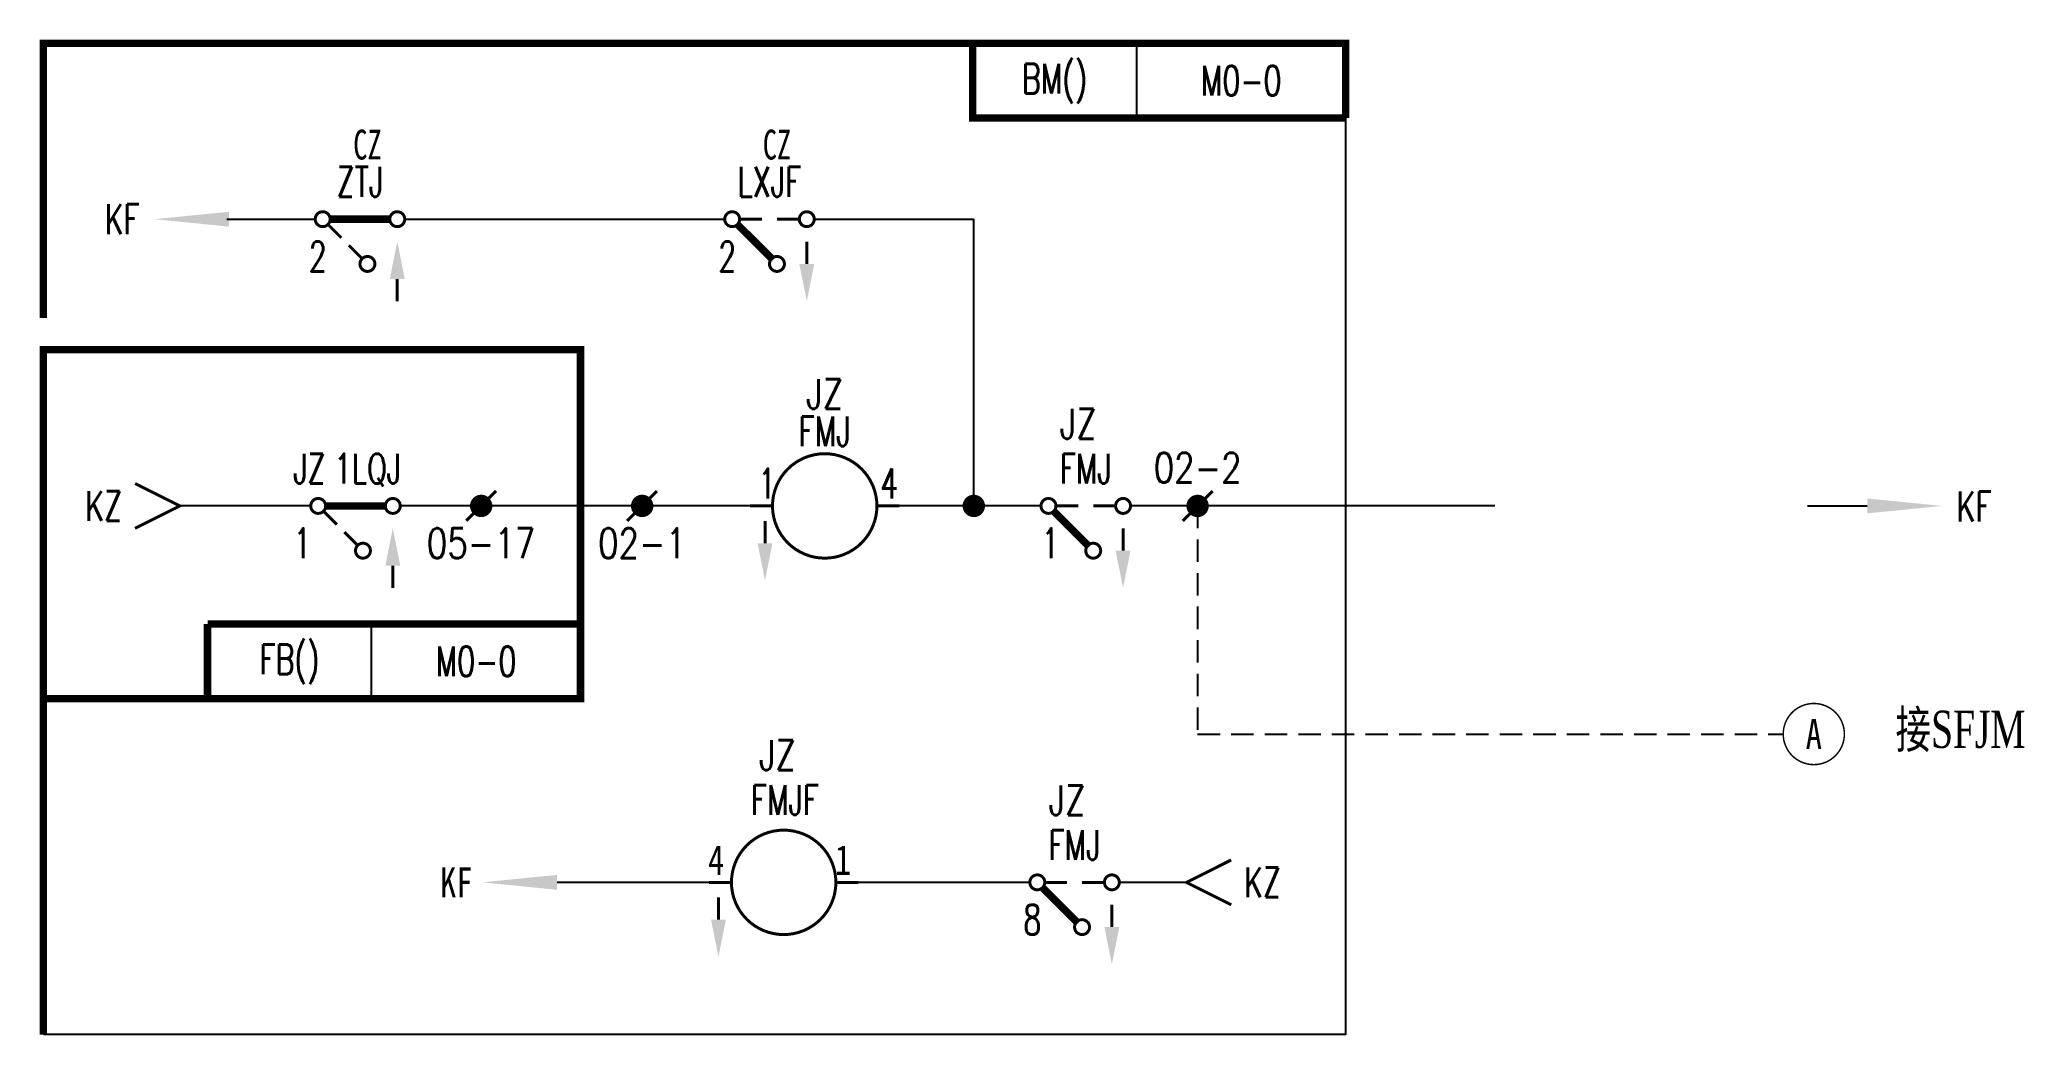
# Model space of a CAD drawing. Header units: millimetres. Extents: x -88 to 45, y -67 to 0.
import ezdxf
from ezdxf.enums import TextEntityAlignment as Align

# ---------------------------------------------------------------- set-up
doc = ezdxf.new("R2010")
doc.units = ezdxf.units.MM
doc.linetypes.add('DASHEDX2', pattern=[1.5, 1, -0.5])
doc.layers.add('tie', color=7, linetype='Continuous')
doc.styles.add('CHINESE', font='TIMES.TTF', dxfattribs={"width": 0.7})
doc.styles.add('HZ', font='TXT', dxfattribs={"width": 0.7, "bigfont": 'HZTXT'})

msp = doc.modelspace()

# ---------------------------------------------------------------- linework, layer by layer
at = {"color": 7}
for p, q in [((-14, -5), (-14, 0)), ((-75, -11.78), (-69.07, -11.78)), ((-63.07, -11.78), (-51.29, -11.78)), ((-51.29, -11.78), (-41.62, -11.78)), ((-35.62, -11.78), (-24.92, -11.78)), ((-24.92, -20.52), (-24.92, -11.78)), ((-24.92, -31), (-24.92, -20.52)), ((-69.47, -31), (-78.15, -31)), ((-51.29, -31), (-63.47, -31)), ((-39.92, -31), (-51.29, -31)), ((-20.42, -31), (-29.92, -31)), ((0, -31), (-14.42, -31)), ((10, -31), (0, -31)), ((30.96, -31), (34.96, -31)), ((-65.29, -43.92), (-65.29, -38.92)), ((-21.17, -56.23), (-32.67, -56.23)), ((-10.67, -56.23), (-15.17, -56.23))]:
    msp.add_line(p, q, dxfattribs=at)
msp.add_line((-42.67, -56.23), (-52.86, -56.23))
for points, const_width in [([(-87.29, -18.41), (-87.29, 0), (0, 0)], 0.5), ([(-25, 0), (-25, -5), (0, -5)], 0.5), ([(-25, 0), (0, 0), (0, -5)], 0.5), ([(-64.07, -11.78), (-68.07, -11.78)], 0.5), ([(-38.38, -14.51), (-40.76, -12.14)], 0.5), ([(-40.62, -11.78), (-39.12, -11.78)], 0.2), ([(-38.12, -11.78), (-36.62, -11.78)], 0.2), ([(-68.25, -12.1), (-67.32, -13.03)], 0.2), ([(-36.12, -14.78), (-36.12, -13.28)], 0.2), ([(-66.82, -13.53), (-65.88, -14.47)], 0.2), ([(-63.57, -15.78), (-63.57, -17.28)], 0.2), ([(-58.95, -32), (-56.95, -30)], 0.2), ([(-48.16, -32), (-46.16, -30)], 0.2), ([(-10.92, -32), (-8.92, -30)], 0.2), ([(-67.62, -32.25), (-68.56, -31.31)], 0.2), ([(-64.37, -31), (-68.37, -31)], 0.5), ([(-38.42, -31), (-39.92, -31)], 0.2), ([(-38.92, -33.5), (-38.92, -32)], 0.2), ([(-31.42, -31), (-29.92, -31)], 0.2), ([(-17.19, -33.73), (-19.56, -31.36)], 0.5), ([(-19.42, -31), (-17.92, -31)], 0.2), ([(-16.92, -31), (-15.42, -31)], 0.2), ([(-66.18, -33.68), (-67.12, -32.75)], 0.2), ([(-14.92, -34), (-14.92, -32.5)], 0.2), ([(-63.87, -35), (-63.87, -36.5)], 0.2), ([(-76.29, -38.92), (-76.29, -43.92), (-51.29, -43.92)], 0.5), ([(-76.29, -38.92), (-51.29, -38.92), (-51.29, -43.92)], 0.5), ([(-7.67, -57.73), (-10.67, -56.23), (-7.67, -54.73)], 0.2), ([(-41.17, -56.23), (-42.67, -56.23)], 0.2), ([(-42.04, -58.73), (-42.04, -57.23)], 0.2), ([(-34.17, -56.23), (-32.67, -56.23)], 0.2), ([(-17.94, -58.96), (-20.31, -56.59)], 0.5), ([(-20.17, -56.23), (-18.67, -56.23)], 0.2), ([(-17.67, -56.23), (-16.17, -56.23)], 0.2), ([(-15.67, -59.23), (-15.67, -57.73)], 0.2)]:
    msp.add_lwpolyline(points, dxfattribs=dict(at, const_width=const_width))
msp.add_lwpolyline([(0, -2.11), (0, -66.43), (-87.29, -66.43)])
at = {"color": 7, "const_width": 0.2}
for points in [[(-68.57, -12.28, 1), (-68.57, -11.28, 1), (-68.57, -12.28)], [(-63.57, -12.28, 1), (-63.57, -11.28, 1), (-63.57, -12.28)], [(-41.12, -12.28, 1), (-41.12, -11.28, 1), (-41.12, -12.28)], [(-36.12, -12.28, 1), (-36.12, -11.28, 1), (-36.12, -12.28)], [(-65.57, -15.28, 1), (-65.57, -14.28, 1), (-65.57, -15.28)], [(-38.12, -15.28, 1), (-38.12, -14.28, 1), (-38.12, -15.28)], [(-68.87, -30.5, -1), (-68.87, -31.5, -1), (-68.87, -30.5)], [(-63.87, -30.5, -1), (-63.87, -31.5, -1), (-63.87, -30.5)], [(-19.92, -31.5, 1), (-19.92, -30.5, 1), (-19.92, -31.5)], [(-14.92, -31.5, 1), (-14.92, -30.5, 1), (-14.92, -31.5)], [(-65.87, -33.5, -1), (-65.87, -34.5, -1), (-65.87, -33.5)], [(-16.92, -34.5, 1), (-16.92, -33.5, 1), (-16.92, -34.5)], [(-20.67, -56.73, 1), (-20.67, -55.73, 1), (-20.67, -56.73)], [(-15.67, -56.73, 1), (-15.67, -55.73, 1), (-15.67, -56.73)], [(-17.67, -59.73, 1), (-17.67, -58.73, 1), (-17.67, -59.73)]]:
    msp.add_lwpolyline(points, format="xyb", dxfattribs=at)
at = {"const_width": 0.5}
msp.add_lwpolyline([(-51.29, -20.52), (-87.29, -20.52), (-87.29, -43.92), (-51.29, -43.92)], close=True, dxfattribs=at)
at = {"color": 7}
for points, const_width in [([(-31.42, -31, -1), (-38.42, -31, -1)], 0.2), ([(-57.57, -31, -1), (-58.32, -31, -1)], 0.75), ([(-46.78, -31, -1), (-47.53, -31, -1)], 0.75), ([(-24.55, -31, -1), (-25.3, -31, -1)], 0.75), ([(-9.55, -31, -1), (-10.3, -31, -1)], 0.75), ([(-34.17, -56.23, -1), (-41.17, -56.23, -1)], 0.2)]:
    msp.add_lwpolyline(points, format="xyb", close=True, dxfattribs=dict(at, const_width=const_width))
for points, const_width in [([(-81.15, -29.5), (-78.15, -31), (-81.15, -32.5)], 0.2), ([(-87.29, -43.92), (-87.29, -66.43)], 0.5)]:
    msp.add_lwpolyline(points, dxfattribs=dict(const_width=const_width))
at = {"color": 7, "linetype": 'DASHEDX2', "ltscale": 1.5}
msp.add_lwpolyline([(-9.92, -31), (-9.92, -46.29), (29.33, -46.29)], dxfattribs=at)
at = {"color": 1, "const_width": 0.1}
msp.add_lwpolyline([(33.43, -46.29, -1), (29.33, -46.29, -1)], format="xyb", close=True, dxfattribs=at)
at = {"color": 7}
for points in [[(-74.84, -12.28), (-74.84, -11.28), (-79.84, -11.78)], [(-63.07, -15.78), (-64.07, -15.78), (-63.57, -13.28)], [(-36.62, -14.78), (-35.62, -14.78), (-36.12, -17.28)], [(34.96, -30.5), (34.96, -31.5), (39.96, -31)], [(-64.37, -35), (-63.37, -35), (-63.87, -32.5)], [(-39.42, -33.5), (-38.42, -33.5), (-38.92, -36)], [(-15.42, -34), (-14.42, -34), (-14.92, -36.5)], [(-52.86, -55.73), (-52.86, -56.73), (-57.86, -56.23)], [(-42.54, -58.73), (-41.54, -58.73), (-42.04, -61.23)], [(-16.17, -59.23), (-15.17, -59.23), (-15.67, -61.73)]]:
    msp.add_solid(points, dxfattribs=at)

# ---------------------------------------------------------------- texts
at = {"color": 3, "style": 'HZ', "width": 0.7}
for s, p in [('BM()', (-19.5, -2.5)), ('FB()', (-70.79, -41.42))]:
    msp.add_text(s, height=2, dxfattribs=at).set_placement(p, align=Align.MIDDLE)
at = {"color": 5, "style": 'HZ', "width": 0.7}
for p in [(-7, -2.5), (-58.29, -41.42)]:
    msp.add_text('M0-0', height=2, dxfattribs=at).set_placement(p, align=Align.MIDDLE)
at = {"color": 3, "width": 0.7}
for p in [(-65.57, -6.78), (-38.12, -6.78)]:
    msp.add_text('CZ', height=2, dxfattribs=at).set_placement(p, align=Align.MIDDLE)
at = {"color": 7, "width": 0.7}
for s, height, style, p in [('ZTJ', 2, 'HZ', (-66.07, -10.28)), ('LXJF', 2, 'HZ', (-38.62, -10.28)), ('FMJ', 2, 'HZ', (-34.92, -27)), ('1LQJ', 2, 'HZ', (-65.56, -29.5)), ('FMJ', 2, 'HZ', (-17.42, -29.5)), ('接SFJM', 2.5, 'CHINESE', (41.21, -47.22)), ('FMJF', 2, 'HZ', (-37.58, -51.71)), ('FMJ', 2, 'HZ', (-18.17, -54.73))]:
    msp.add_text(s, height=height, dxfattribs=dict(at, style=style)).set_placement(p, align=Align.CENTER)
at = {"color": 7, "style": 'HZ', "width": 0.7}
for s, p in [('KF', (-83.17, -12.78)), ('2', (-69.5, -15.28)), ('2', (-42.05, -15.28)), ('1', (-39.39, -30.5)), ('KZ', (-84.48, -32)), ('1', (-20.39, -34.5)), ('8', (-21.6, -59.73))]:
    msp.add_text(s, height=2, dxfattribs=at).set_placement(p)
at = {"color": 3, "style": 'HZ', "width": 0.8}
for p in [(-34.92, -24.5), (-17.92, -26.5), (-38.08, -48.71), (-18.67, -51.73)]:
    msp.add_text('JZ', height=2, dxfattribs=at).set_placement(p, align=Align.CENTER)
at = {"color": 3, "style": 'HZ', "width": 0.7}
msp.add_text('JZ', height=2, dxfattribs=at).set_placement((-68.38, -29.5), align=Align.RIGHT)
at = {"color": 7, "style": 'HZ', "width": 0.7}
for s, p in [('4', (-29.99, -30.5)), ('KF', (43.3, -32.04)), ('1', (-69.33, -34.5)), ('KZ', (-4.34, -57.23))]:
    msp.add_text(s, height=2, dxfattribs=at).set_placement(p, align=Align.RIGHT)
at = {"color": 7, "width": 0.8}
msp.add_text('A', height=2, dxfattribs=at).set_placement((31.38, -46.29), align=Align.MIDDLE)
msp.add_text('4', height=2, dxfattribs=at).set_placement((-42.74, -55.73))
for s, p in [('1', (-33.14, -55.73)), ('KF', (-58.53, -57.23))]:
    msp.add_text(s, height=2, dxfattribs=at).set_placement(p, align=Align.RIGHT)
at = {"layer": 'tie', "color": 3, "style": 'HZ', "width": 0.8}
for s, p in [('02-2', (-9.92, -29.44)), ('05-17', (-57.95, -34.5)), ('02-1', (-47.16, -34.5))]:
    msp.add_text(s, height=2, dxfattribs=at).set_placement(p, align=Align.CENTER)

doc.saveas('drawing.dxf')
